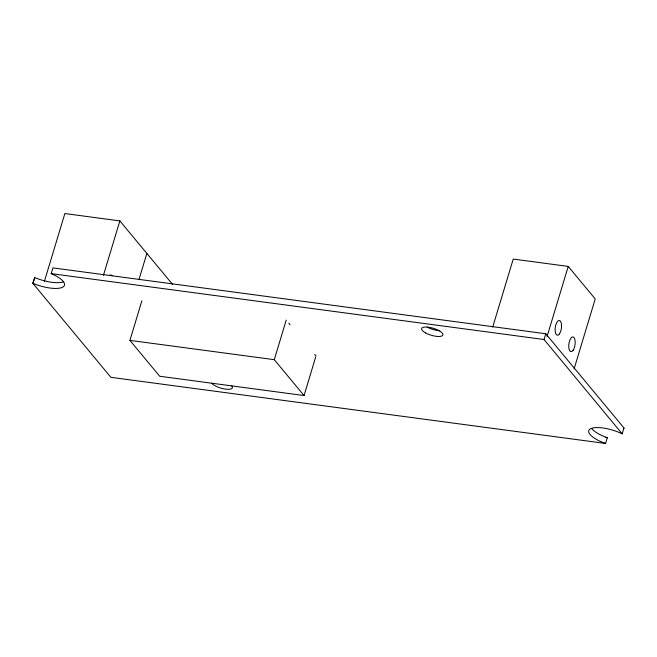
<?xml version="1.0" encoding="UTF-8"?>
<svg xmlns="http://www.w3.org/2000/svg" width="657" height="657" viewBox="0 0 657 657"><rect width="100%" height="100%" fill="white"/><g stroke="black" fill="none" stroke-linecap="round" stroke-linejoin="round"><path stroke-width="0.99" d="M591.62 428.536A22.708 7.432 16.8 0 0 607.298 437.693L605.557 443.45L110.885 377.323L32.85 283.315L34.772 277.583A23.356 7.646 16.8 0 0 63.138 281.96M32.85 283.315L34.772 277.583M44.323 281.623L64.871 213.55L119.861 220.9L172.569 284.407M33.031 283.331A23.356 7.646 16.8 0 0 62.661 287.183A23.356 7.646 16.8 0 0 51.18 273.64L52.921 267.884L545.778 333.764L624.15 428.192M103.42 275.357L119.861 220.9M138.931 279.685L146.856 253.43M315.705 356.94L304.051 395.547L159.7 376.256L129.922 340.383L141.871 300.799M304.051 395.547L274.273 359.675L286.222 320.099M492.693 327.129L513.24 259.063L568.231 266.413L595.226 298.935L574.087 368.947M623.92 428.077L622.179 433.834L544.037 339.521L545.778 333.764M547.092 336.425L568.231 266.413M51.18 273.64L544.037 339.521M129.922 340.383L274.273 359.675M605.261 437.422L607.561 437.784M288.809 323.219L290.107 324.78M314.703 354.41L316.001 355.971M605.557 443.45A22.708 7.432 16.8 0 1 590.339 428.881A22.708 7.432 16.8 0 1 622.179 433.834M439.771 330.726A11.112 3.638 16.8 0 1 427.231 327.12M231.757 385.938A11.112 3.638 16.8 0 1 225.532 389.141A11.112 3.638 16.8 0 1 211.751 383.261M109.62 275.447A7.441 3.113 -82.4 0 1 112.002 275.628M425.498 332.877A11.112 3.638 16.8 0 0 442.818 335.193A11.112 3.638 16.8 0 0 428.504 327.219A11.112 3.638 16.8 0 0 425.498 332.877M559.509 333.863A7.441 3.113 -82.4 0 0 560.372 321.133A7.441 3.113 -82.4 0 0 555.14 328.59A7.441 3.113 -82.4 0 0 559.509 333.863M573.126 350.271A7.441 3.113 -82.4 0 0 573.988 337.542A7.441 3.113 -82.4 0 0 568.757 345.007A7.441 3.113 -82.4 0 0 573.126 350.271"/></g></svg>
